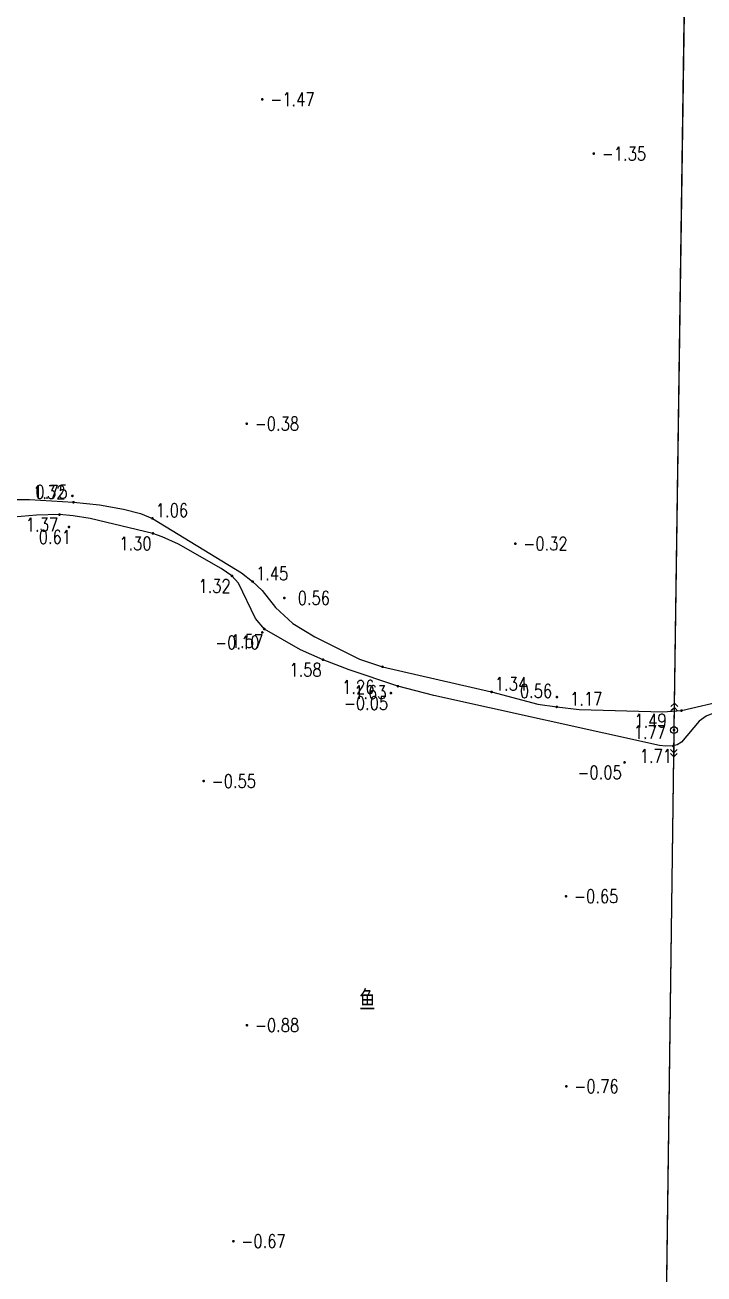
# Model space of a CAD drawing. Extents: x 500064 to 501389, y 2542464 to 2545400.
# Drawn here: x 500725.4 to 500775.9, y 2543728.4 to 2543821.3 of the extents above; entities that cross this region are included whole.
import ezdxf
from ezdxf.enums import TextEntityAlignment as Align

# ---------------------------------------------------------------- set-up
doc = ezdxf.new("R2010")
doc.units = 0
doc.header["$LTSCALE"] = 0.5
doc.layers.get('0').update_dxf_attribs({"linetype": 'CONTINUOUS', "lineweight": 5})
doc.layers.add('GCD', color=8, linetype='CONTINUOUS')
doc.layers.add('地形图', color=8, linetype='CONTINUOUS')
doc.styles.add('HZ', font='romans.shx', dxfattribs={"width": 0.8, "bigfont": 'hztxt.shx'})
doc.linetypes.add('10421', pattern='A,2,[150,AAA.SHX,S=1,R=0,X=0,Y=1],1e-11', length=2)

# ---------------------------------------------------------------- blocks, each defined once
blk = doc.blocks.new('GC200')
at = {"linetype": 'Continuous', "const_width": 0.2, "flags": 128}
blk.add_lwpolyline([(-0.1, 0, 1), (0.1, 0, 1)], format="xyb", close=True, dxfattribs=at)
blk = doc.blocks.new('gc013a')
at = {"linetype": 'Continuous'}
blk.add_line((0.5, 0), (4, 0), dxfattribs=at)
at = {"linetype": 'Continuous', "flags": 128}
for points in [[(2.88, 0.5), (3.38, 0), (2.88, -0.5)], [(3.5, 0.5), (4, 0), (3.5, -0.5)]]:
    blk.add_lwpolyline(points, dxfattribs=at)
blk = doc.blocks.new('gc170')
at = {"linetype": 'Continuous'}
blk.add_circle((0, 0), 0.5, dxfattribs=at)

msp = doc.modelspace()

# ---------------------------------------------------------------- linework, layer by layer
at = {"layer": '地形图', "linetype": 'Continuous'}
for p, q in [((500773.686, 2543770.872), (500775.79, 2543916.7)), ((500772.982, 2543716.701), (500773.631, 2543766.872))]:
    msp.add_line(p, q, dxfattribs=at)
at = {"layer": '地形图', "linetype": 'Continuous', "flags": 128}
for points in [[(500773.657, 2543768.872), (500775.819, 2543918.7), (500775.531, 2543947.526)], [(500770.9, 2543519.278), (500770.979, 2543582.911), (500772.071, 2543641.748), (500772.956, 2543714.701), (500773.657, 2543768.872)]]:
    msp.add_lwpolyline(points, dxfattribs=at)
at = {"layer": '地形图', "linetype": '10421', "flags": 128}
for points in [[(500782.837, 2543908.519), (500769.267, 2543914.156), (500759.448, 2543918.218), (500747.754, 2543922.636), (500731.638, 2543928.238), (500723.025, 2543931.205), (500718.091, 2543932.677), (500714.309, 2543933.416), (500710.854, 2543933.908), (500705.394, 2543933.718), (500704.586, 2543933.567), (500704.036, 2543933.345), (500703.351, 2543932.803), (500702.931, 2543932.236), (500699.34, 2543925.43), (500698.681, 2543923.504), (500698.329, 2543921.661), (500697.882, 2543915.109), (500697.503, 2543912.896), (500696.412, 2543910.968), (500696.412, 2543910.968), (500695.996, 2543909.971), (500695.626, 2543908.937), (500692.709, 2543898.328), (500692.494, 2543897.826), (500692.126, 2543897.393), (500691.791, 2543897.228), (500691.385, 2543897.161), (500688.865, 2543898.289), (500688.534, 2543898.318), (500688.314, 2543898.228), (500688.094, 2543898.059), (500687.957, 2543897.72), (500686.676, 2543894.787), (500686.137, 2543892.95), (500682.554, 2543876.417), (500680.625, 2543868.606), (500680.552, 2543867.873), (500680.527, 2543866.936), (500680.698, 2543865.124), (500682.727, 2543859.589), (500684.146, 2543853.685), (500684.282, 2543853.434), (500684.408, 2543853.246), (500684.748, 2543853.19), (500685.177, 2543853.325), (500686.2, 2543854.046), (500686.519, 2543854.161), (500686.813, 2543854.174), (500687.028, 2543854.131), (500687.274, 2543854.03), (500689.014, 2543852.719), (500689.126, 2543852.515), (500689.157, 2543852.273), (500689.14, 2543851.86), (500688.824, 2543851.52), (500688.784, 2543851.339), (500688.943, 2543851.137), (500690.061, 2543850.526), (500694.718, 2543848.384), (500698.217, 2543846.85), (500701.658, 2543845.59), (500706.487, 2543844.06), (500708.414, 2543843.56), (500711.042, 2543842.943), (500712.149, 2543842.569), (500713.198, 2543841.978), (500715.468, 2543840.063), (500716.166, 2543839.618), (500718.788, 2543838.246), (500719.556, 2543838.034), (500720.098, 2543837.957), (500720.683, 2543838.182), (500721.777, 2543839.268), (500721.989, 2543839.406), (500722.214, 2543839.465), (500722.534, 2543839.325), (500723.074, 2543838.856), (500723.144, 2543838.557), (500723.099, 2543838.203), (500722.168, 2543836.854), (500722.022, 2543836.307), (500722.142, 2543835.721), (500722.898, 2543834.415), (500723.107, 2543833.603), (500723.034, 2543833.074), (500722.849, 2543832.56), (500720.732, 2543828.454), (500719.81, 2543826.954), (500715.983, 2543822.988), (500715.399, 2543822.275), (500714.785, 2543821.366), (500714.171, 2543820.203), (500713.769, 2543819), (500713.447, 2543817.861), (500711.077, 2543806.253), (500709.061, 2543798.909), (500708.737, 2543797.435), (500708.659, 2543796.053), (500708.982, 2543791.195), (500708.956, 2543790.31), (500708.819, 2543788.518), (500708.858, 2543787.16), (500709.059, 2543786.558), (500709.29, 2543786.106), (500710.006, 2543785.717), (500711.614, 2543785.53), (500721.985, 2543786.026), (500725.684, 2543786.032), (500728.96, 2543785.823), (500730.891, 2543785.62), (500732.685, 2543785.311), (500733.942, 2543784.974), (500734.84, 2543784.623), (500741.462, 2543780.571), (500742.293, 2543779.925), (500743.017, 2543779.257), (500743.986, 2543777.996), (500745.283, 2543776.801), (500746.93, 2543775.811), (500750.254, 2543774.151), (500751.961, 2543773.577), (500760.078, 2543771.712), (500763.514, 2543770.807), (500764.925, 2543770.597), (500766.606, 2543770.408), (500772.834, 2543770.224), (500774.212, 2543770.319), (500777.615, 2543771.127), (500778.264, 2543771.169), (500779.036, 2543771.175), (500779.912, 2543770.964), (500780.304, 2543770.936), (500781.199, 2543771.1), (500783.614, 2543771.535), (500784.069, 2543771.765), (500784.49, 2543772.065), (500784.957, 2543772.577), (500785.294, 2543773.071), (500790.547, 2543783.684), (500792.054, 2543786.357), (500794.851, 2543790.521), (500795.465, 2543791.814), (500795.635, 2543792.569), (500795.727, 2543793.631), (500795.438, 2543794.233), (500794.82, 2543794.75), (500792.948, 2543795.171), (500792.798, 2543795.312), (500792.74, 2543795.437), (500792.745, 2543795.715), (500792.855, 2543795.954), (500795.917, 2543800.986), (500802.525, 2543813.48), (500803.517, 2543815.748), (500803.846, 2543817.688), (500803.975, 2543820.637), (500804.441, 2543824.387), (500804.695, 2543825.516), (500805.172, 2543827.455), (500811.764, 2543850.604), (500812.601, 2543853.513), (500817.328, 2543866.853), (500817.801, 2543868.77), (500817.657, 2543870.104), (500817.288, 2543871.053), (500815.749, 2543872.431), (500814.698, 2543873.094), (500810.743, 2543874.302), (500797.755, 2543877.778), (500795.376, 2543878.551), (500794.125, 2543879.295), (500793.424, 2543880.265), (500793.37, 2543881.614), (500793.505, 2543883.191), (500793.773, 2543891.762), (500793.495, 2543894.489), (500793.139, 2543896.894), (500790.282, 2543902.612), (500789.191, 2543904.296), (500788.009, 2543905.52), (500786.576, 2543906.451)], [(500706.529, 2543720.979), (500708.174, 2543720.499), (500709.745, 2543720.177), (500720.746, 2543719.883), (500722.586, 2543719.769), (500726.647, 2543719.513), (500732.644, 2543719.164), (500735.919, 2543718.846), (500738.058, 2543718.589), (500743.408, 2543717.631), (500744.995, 2543717.413), (500746.995, 2543717.201), (500760.419, 2543716.522), (500763.621, 2543716.181), (500769.344, 2543715.367), (500772.08, 2543715.103), (500772.748, 2543715.047), (500775.744, 2543715.105), (500778.164, 2543715.136), (500781.92, 2543715.039), (500784.234, 2543714.894), (500787, 2543714.575), (500787.895, 2543714.373), (500790.184, 2543713.683), (500791.043, 2543713.628), (500791.708, 2543713.781), (500792.15, 2543713.917), (500793.549, 2543714.617), (500794.534, 2543715.245), (500795.468, 2543716.071), (500796.661, 2543717.913), (500797.732, 2543720.091), (500798.372, 2543722.062), (500799.374, 2543727.125), (500800.126, 2543729.72), (500800.858, 2543732.095), (500803.447, 2543737.175), (500803.892, 2543738.504), (500804.137, 2543739.393), (500804.163, 2543740.655), (500804.022, 2543741.342), (500803.417, 2543742.995), (500803.246, 2543743.756), (500803.486, 2543750.691), (500803.476, 2543753.099), (500803.333, 2543755.106), (500803.006, 2543758.988), (500801.799, 2543760.973), (500800.188, 2543762.985), (500798.626, 2543764.274), (500795.442, 2543766.112), (500791.489, 2543768.134), (500788.471, 2543769.48), (500786.047, 2543770.907), (500785.534, 2543771.145), (500785.248, 2543771.214), (500784.991, 2543771.265), (500784.531, 2543771.256), (500784.049, 2543771.205), (500780.566, 2543770.502), (500777.837, 2543770.36), (500776.815, 2543770.187), (500776.335, 2543770.037), (500776.061, 2543769.914), (500775.536, 2543769.527), (500774.206, 2543767.977), (500773.884, 2543767.775), (500773.604, 2543767.688), (500773.051, 2543767.682), (500772.585, 2543767.729), (500755.788, 2543771.432), (500753.106, 2543772.135), (500749.477, 2543773.358), (500747.533, 2543774.108), (500745.86, 2543774.842), (500743.173, 2543776.386), (500742.52, 2543777.176), (500741.244, 2543779.813), (500740.76, 2543780.342), (500739.958, 2543780.89), (500736.777, 2543782.714), (500735.567, 2543783.254), (500734.871, 2543783.505), (500730.206, 2543784.607), (500728.934, 2543784.815), (500727.916, 2543784.906), (500726.198, 2543784.855), (500717.617, 2543784.129), (500712.892, 2543782.483), (500708.354, 2543779.408), (500704.932, 2543775.605), (500703.125, 2543771.764), (500702.321, 2543767.851), (500701.748, 2543763.612), (500701.6, 2543752.054), (500701.232, 2543748.217), (500700.381, 2543742.743), (500698.005, 2543732.182), (500697.874, 2543731.287), (500697.885, 2543730.639), (500697.99, 2543729.51), (500698.254, 2543728.338), (500698.633, 2543727.528), (500699.554, 2543726.418), (500699.942, 2543725.09), (500700.158, 2543724.447), (500700.715, 2543723.963), (500701.083, 2543723.681), (500701.833, 2543723.209), (500703.609, 2543722.202), (500704.511, 2543721.793)]]:
    msp.add_lwpolyline(points, close=True, dxfattribs=at)

# ---------------------------------------------------------------- block references
at = {"layer": '地形图', "linetype": 'Continuous'}
ref = msp.add_blockref('GC200', (500743.01, 2543815.8, -1.47), dxfattribs=dict(at, xscale=0.5, yscale=0.5, zscale=0.5))
ref.add_attrib('height', '-1.47', dxfattribs={"layer": 'GCD', "linetype": 'Continuous', "height": 1, "style": 'HZ', "width": 0.8}).set_placement((500743.61, 2543815.8, -1.47), align=Align.MIDDLE_LEFT)
ref = msp.add_blockref('GC200', (500767.685, 2543811.763, -1.35), dxfattribs=dict(at, xscale=0.5, yscale=0.5, zscale=0.5))
ref.add_attrib('height', '-1.35', dxfattribs={"layer": 'GCD', "linetype": 'Continuous', "height": 1, "style": 'HZ', "width": 0.8}).set_placement((500768.285, 2543811.763, -1.35), align=Align.MIDDLE_LEFT)
ref = msp.add_blockref('GC200', (500741.86, 2543791.667, -0.38), dxfattribs=dict(at, xscale=0.5, yscale=0.5, zscale=0.5))
ref.add_attrib('height', '-0.38', dxfattribs={"layer": 'GCD', "linetype": 'Continuous', "height": 1, "style": 'HZ', "width": 0.8}).set_placement((500742.46, 2543791.667, -0.38), align=Align.MIDDLE_LEFT)
ref = msp.add_blockref('GC200', (500728.96, 2543785.823, 1.323), dxfattribs=dict(at, xscale=0.5, yscale=0.5, zscale=0.5))
ref.add_attrib('height', '1.32', dxfattribs={"layer": 'GCD', "linetype": 'Continuous', "height": 1, "style": 'HZ', "width": 0.8}).set_placement((500725.96, 2543786.573, 1.32), align=Align.MIDDLE_LEFT)
ref = msp.add_blockref('GC200', (500728.88, 2543786.296, 0.751), dxfattribs=dict(at, xscale=0.5, yscale=0.5, zscale=0.5))
ref.add_attrib('height', '0.75', dxfattribs={"layer": 'GCD', "linetype": 'Continuous', "height": 1, "style": 'HZ', "width": 0.8}).set_placement((500726.13, 2543786.596, 0.75), align=Align.MIDDLE_LEFT)
ref = msp.add_blockref('GC200', (500734.84, 2543784.623, 1.058), dxfattribs=dict(at, xscale=0.5, yscale=0.5, zscale=0.5))
ref.add_attrib('height', '1.06', dxfattribs={"layer": 'GCD', "linetype": 'Continuous', "height": 1, "style": 'HZ', "width": 0.8}).set_placement((500735.09, 2543785.223, 1.06), align=Align.MIDDLE_LEFT)
ref = msp.add_blockref('GC200', (500727.916, 2543784.906, 1.371), dxfattribs=dict(at, xscale=0.5, yscale=0.5, zscale=0.5))
ref.add_attrib('height', '1.37', dxfattribs={"layer": 'GCD', "linetype": 'Continuous', "height": 1, "style": 'HZ', "width": 0.8}).set_placement((500725.416, 2543784.156, 1.37), align=Align.MIDDLE_LEFT)
ref = msp.add_blockref('GC200', (500728.624, 2543783.983, 0.613), dxfattribs=dict(at, xscale=0.5, yscale=0.5, zscale=0.5))
ref.add_attrib('height', '0.61', dxfattribs={"layer": 'GCD', "linetype": 'Continuous', "height": 1, "style": 'HZ', "width": 0.8}).set_placement((500726.374, 2543783.233, 0.61), align=Align.MIDDLE_LEFT)
ref = msp.add_blockref('GC200', (500734.871, 2543783.505, 1.296), dxfattribs=dict(at, xscale=0.5, yscale=0.5, zscale=0.5))
ref.add_attrib('height', '1.30', dxfattribs={"layer": 'GCD', "linetype": 'Continuous', "height": 1, "style": 'HZ', "width": 0.8}).set_placement((500732.371, 2543782.755, 1.3), align=Align.MIDDLE_LEFT)
ref = msp.add_blockref('GC200', (500761.845, 2543782.745, -0.32), dxfattribs=dict(at, xscale=0.5, yscale=0.5, zscale=0.5))
ref.add_attrib('height', '-0.32', dxfattribs={"layer": 'GCD', "linetype": 'Continuous', "height": 1, "style": 'HZ', "width": 0.8}).set_placement((500762.445, 2543782.745, -0.32), align=Align.MIDDLE_LEFT)
ref = msp.add_blockref('GC200', (500742.293, 2543779.925, 1.451), dxfattribs=dict(at, xscale=0.5, yscale=0.5, zscale=0.5))
ref.add_attrib('height', '1.45', dxfattribs={"layer": 'GCD', "linetype": 'Continuous', "height": 1, "style": 'HZ', "width": 0.8}).set_placement((500742.543, 2543780.525, 1.45), align=Align.MIDDLE_LEFT)
ref = msp.add_blockref('GC200', (500740.76, 2543780.342, 1.323), dxfattribs=dict(at, xscale=0.5, yscale=0.5, zscale=0.5))
ref.add_attrib('height', '1.32', dxfattribs={"layer": 'GCD', "linetype": 'Continuous', "height": 1, "style": 'HZ', "width": 0.8}).set_placement((500738.26, 2543779.592, 1.32), align=Align.MIDDLE_LEFT)
ref = msp.add_blockref('GC200', (500744.652, 2543778.695, 0.555), dxfattribs=dict(at, xscale=0.5, yscale=0.5, zscale=0.5))
ref.add_attrib('height', '0.56', dxfattribs={"layer": 'GCD', "linetype": 'Continuous', "height": 1, "style": 'HZ', "width": 0.8}).set_placement((500745.652, 2543778.695, 0.56), align=Align.MIDDLE_LEFT)
ref = msp.add_blockref('GC200', (500743.009, 2543776.133, -0.101), dxfattribs=dict(at, xscale=0.5, yscale=0.5, zscale=0.5))
ref.add_attrib('height', '-0.10', dxfattribs={"layer": 'GCD', "linetype": 'Continuous', "height": 1, "style": 'HZ', "width": 0.8}).set_placement((500739.509, 2543775.383, -0.1), align=Align.MIDDLE_LEFT)
ref = msp.add_blockref('GC200', (500743.173, 2543776.386, 1.574), dxfattribs=dict(at, xscale=0.5, yscale=0.5, zscale=0.5))
ref.add_attrib('height', '1.57', dxfattribs={"layer": 'GCD', "linetype": 'Continuous', "height": 1, "style": 'HZ', "width": 0.8}).set_placement((500740.673, 2543775.486, 1.57), align=Align.MIDDLE_LEFT)
ref = msp.add_blockref('GC200', (500747.533, 2543774.108, 1.578), dxfattribs=dict(at, xscale=0.5, yscale=0.5, zscale=0.5))
ref.add_attrib('height', '1.58', dxfattribs={"layer": 'GCD', "linetype": 'Continuous', "height": 1, "style": 'HZ', "width": 0.8}).set_placement((500745.033, 2543773.358, 1.58), align=Align.MIDDLE_LEFT)
ref = msp.add_blockref('GC200', (500751.961, 2543773.577, 1.262), dxfattribs=dict(at, xscale=0.5, yscale=0.5, zscale=0.5))
ref.add_attrib('height', '1.26', dxfattribs={"layer": 'GCD', "linetype": 'Continuous', "height": 1, "style": 'HZ', "width": 0.8}).set_placement((500748.961, 2543772.077, 1.26), align=Align.MIDDLE_LEFT)
ref = msp.add_blockref('GC200', (500753.106, 2543772.135, 1.626), dxfattribs=dict(at, xscale=0.5, yscale=0.5, zscale=0.5))
ref.add_attrib('height', '1.63', dxfattribs={"layer": 'GCD', "linetype": 'Continuous', "height": 1, "style": 'HZ', "width": 0.8}).set_placement((500749.856, 2543771.685, 1.63), align=Align.MIDDLE_LEFT)
ref = msp.add_blockref('GC200', (500760.078, 2543771.712, 1.335), dxfattribs=dict(at, xscale=0.5, yscale=0.5, zscale=0.5))
ref.add_attrib('height', '1.34', dxfattribs={"layer": 'GCD', "linetype": 'Continuous', "height": 1, "style": 'HZ', "width": 0.8}).set_placement((500760.328, 2543772.312, 1.34), align=Align.MIDDLE_LEFT)
ref = msp.add_blockref('GC200', (500764.937, 2543771.327, 0.563), dxfattribs=dict(at, xscale=0.5, yscale=0.5, zscale=0.5))
ref.add_attrib('height', '0.56', dxfattribs={"layer": 'GCD', "linetype": 'Continuous', "height": 1, "style": 'HZ', "width": 0.8}).set_placement((500762.187, 2543771.777, 0.56), align=Align.MIDDLE_LEFT)
ref = msp.add_blockref('GC200', (500752.588, 2543771.622, -0.046), dxfattribs=dict(at, xscale=0.5, yscale=0.5, zscale=0.5))
ref.add_attrib('height', '-0.05', dxfattribs={"layer": 'GCD', "linetype": 'Continuous', "height": 1, "style": 'HZ', "width": 0.8}).set_placement((500749.088, 2543770.872, -0.05), align=Align.MIDDLE_LEFT)
ref = msp.add_blockref('GC200', (500764.925, 2543770.597, 1.169), dxfattribs=dict(at, xscale=0.5, yscale=0.5, zscale=0.5))
ref.add_attrib('height', '1.17', dxfattribs={"layer": 'GCD', "linetype": 'Continuous', "height": 1, "style": 'HZ', "width": 0.8}).set_placement((500765.925, 2543771.197, 1.17), align=Align.MIDDLE_LEFT)
ref = msp.add_blockref('GC200', (500774.212, 2543770.319, 1.485), dxfattribs=dict(at, xscale=0.5, yscale=0.5, zscale=0.5))
ref.add_attrib('height', '1.49', dxfattribs={"layer": 'GCD', "linetype": 'Continuous', "height": 1, "style": 'HZ', "width": 0.8}).set_placement((500770.712, 2543769.569, 1.49), align=Align.MIDDLE_LEFT)
at = {"layer": '地形图', "linetype": 'Continuous', "yscale": 0.5}
for xscale, rotation in [(0.4999999998077668, 89.17317148027327), (0.500000000139764, 269.2586051651583)]:
    msp.add_blockref('gc013a', (500773.657, 2543768.872), dxfattribs=dict(at, xscale=xscale, rotation=rotation))
at = {"layer": '地形图', "linetype": 'Continuous'}
ref = msp.add_blockref('GC200', (500773.657, 2543768.872, 1.768), dxfattribs=dict(at, xscale=0.5, yscale=0.5, zscale=0.5))
ref.add_attrib('height', '1.77', dxfattribs={"layer": 'GCD', "linetype": 'Continuous', "height": 1, "style": 'HZ', "width": 0.8}).set_placement((500770.657, 2543768.722, 1.77), align=Align.MIDDLE_LEFT)
at = {"layer": '地形图', "linetype": 'Continuous', "xscale": 0.5, "yscale": 0.5}
msp.add_blockref('gc170', (500773.657, 2543768.872), dxfattribs=at)
at = {"layer": '地形图', "linetype": 'Continuous'}
ref = msp.add_blockref('GC200', (500773.604, 2543767.688, 1.71), dxfattribs=dict(at, xscale=0.5, yscale=0.5, zscale=0.5))
ref.add_attrib('height', '1.71', dxfattribs={"layer": 'GCD', "linetype": 'Continuous', "height": 1, "style": 'HZ', "width": 0.8}).set_placement((500771.104, 2543766.938, 1.71), align=Align.MIDDLE_LEFT)
ref = msp.add_blockref('GC200', (500769.973, 2543766.467, -0.05), dxfattribs=dict(at, xscale=0.5, yscale=0.5, zscale=0.5))
ref.add_attrib('height', '-0.05', dxfattribs={"layer": 'GCD', "linetype": 'Continuous', "height": 1, "style": 'HZ', "width": 0.8}).set_placement((500766.473, 2543765.717, -0.05), align=Align.MIDDLE_LEFT)
ref = msp.add_blockref('GC200', (500738.654, 2543765.075, -0.55), dxfattribs=dict(at, xscale=0.5, yscale=0.5, zscale=0.5))
ref.add_attrib('height', '-0.55', dxfattribs={"layer": 'GCD', "linetype": 'Continuous', "height": 1, "style": 'HZ', "width": 0.8}).set_placement((500739.254, 2543765.075, -0.55), align=Align.MIDDLE_LEFT)
ref = msp.add_blockref('GC200', (500765.623, 2543756.504, -0.65), dxfattribs=dict(at, xscale=0.5, yscale=0.5, zscale=0.5))
ref.add_attrib('height', '-0.65', dxfattribs={"layer": 'GCD', "linetype": 'Continuous', "height": 1, "style": 'HZ', "width": 0.8}).set_placement((500766.223, 2543756.504, -0.65), align=Align.MIDDLE_LEFT)
ref = msp.add_blockref('GC200', (500741.869, 2543746.91, -0.88), dxfattribs=dict(at, xscale=0.5, yscale=0.5, zscale=0.5))
ref.add_attrib('height', '-0.88', dxfattribs={"layer": 'GCD', "linetype": 'Continuous', "height": 1, "style": 'HZ', "width": 0.8}).set_placement((500742.469, 2543746.91, -0.88), align=Align.MIDDLE_LEFT)
ref = msp.add_blockref('GC200', (500765.645, 2543742.361, -0.76), dxfattribs=dict(at, xscale=0.5, yscale=0.5, zscale=0.5))
ref.add_attrib('height', '-0.76', dxfattribs={"layer": 'GCD', "linetype": 'Continuous', "height": 1, "style": 'HZ', "width": 0.8}).set_placement((500766.245, 2543742.361, -0.76), align=Align.MIDDLE_LEFT)
ref = msp.add_blockref('GC200', (500740.863, 2543730.839, -0.67), dxfattribs=dict(at, xscale=0.5, yscale=0.5, zscale=0.5))
ref.add_attrib('height', '-0.67', dxfattribs={"layer": 'GCD', "linetype": 'Continuous', "height": 1, "style": 'HZ', "width": 0.8}).set_placement((500741.463, 2543730.839, -0.67), align=Align.MIDDLE_LEFT)

# ---------------------------------------------------------------- texts
at = {"layer": '地形图', "linetype": '10421', "style": 'HZ', "width": 0.8}
msp.add_text('鱼', height=1.5, dxfattribs=at).set_placement((500750.836, 2543748.848), align=Align.MIDDLE)

doc.saveas('drawing.dxf')
